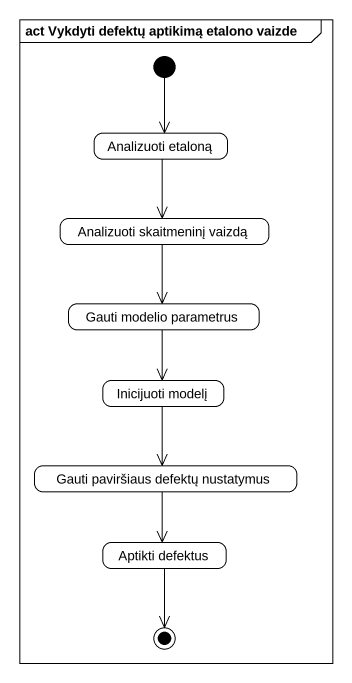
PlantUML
@startuml
mainframe act Vykdyti defektų aptikimą etalono vaizde
hide empty description
state "Analizuoti etaloną" as Analizuoti_etaloną
state "Analizuoti skaitmeninį vaizdą" as Analizuoti_skaitmeninį
state "Gauti modelio parametrus" as Gauti_modelio_parametrus
state "Inicijuoti modelį" as Inicijuoti_modelį
state "Gauti paviršiaus defektų nustatymus" as Gauti_paviršiaus_defektų
state "Aptikti defektus" as Aptikti_defektus
[*] --> Analizuoti_etaloną
Analizuoti_etaloną --> Analizuoti_skaitmeninį
Analizuoti_skaitmeninį --> Gauti_modelio_parametrus
Gauti_modelio_parametrus --> Inicijuoti_modelį
Inicijuoti_modelį --> Gauti_paviršiaus_defektų
Gauti_paviršiaus_defektų --> Aptikti_defektus
Aptikti_defektus --> [*]
@enduml
